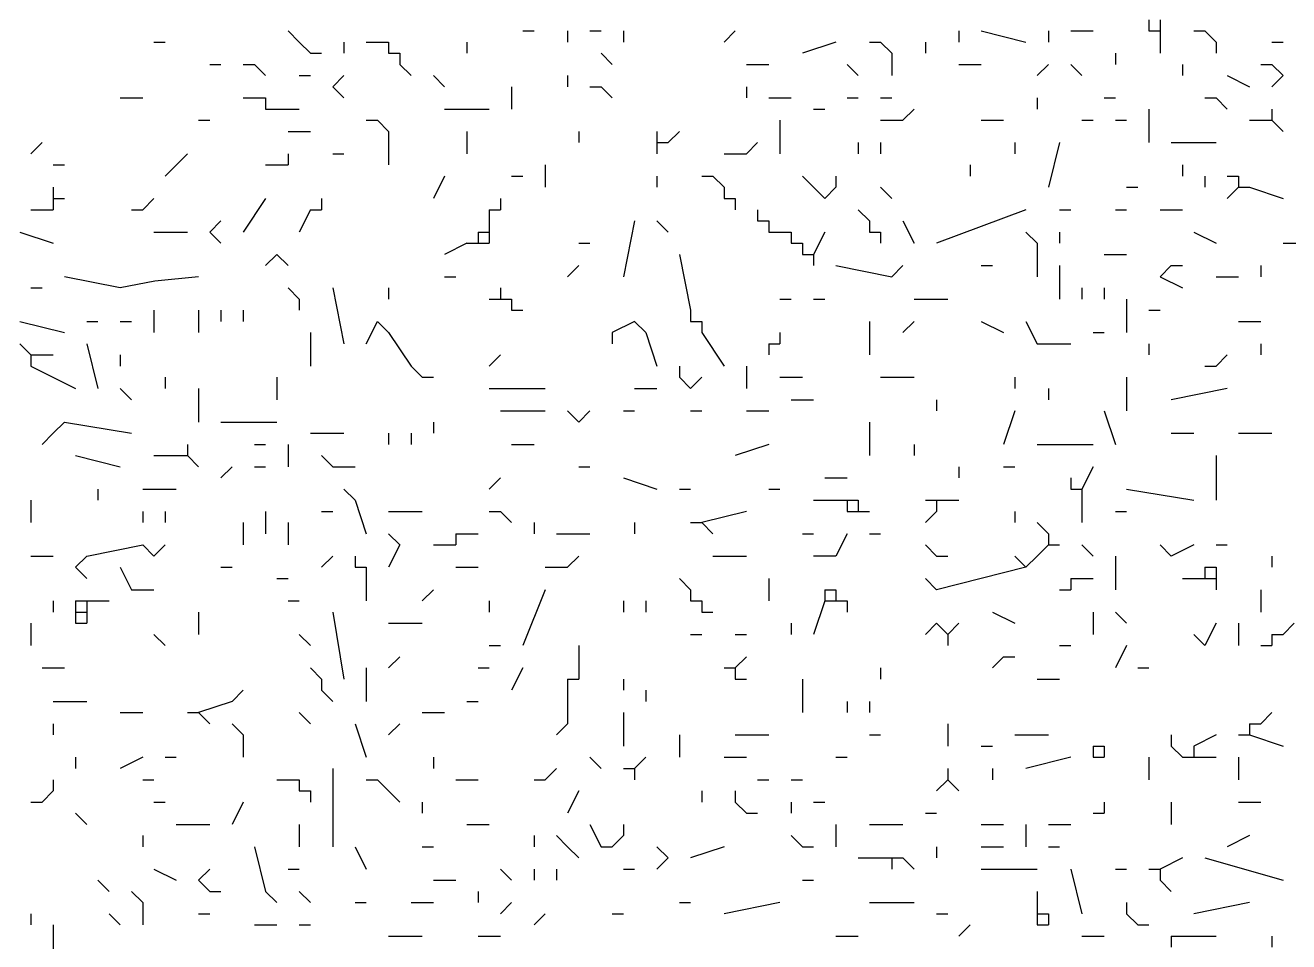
# Model space of a CAD drawing. Header units: inches. Extents: x 0 to 7.16, y 0 to 9.76.
# Drawn here: x 2.455 to 3.585, y 7.365 to 8.185 of the extents above; entities that cross this region are included whole.
import ezdxf

# ---------------------------------------------------------------- set-up
doc = ezdxf.new("R2010")
doc.units = ezdxf.units.IN
doc.header["$MEASUREMENT"] = 0

# ---------------------------------------------------------------- blocks, each defined once
blk = doc.blocks.new('drevoo')
at = {"linetype": 'Continuous'}
for points in [[(184.6102, -559.4201), (184.6102, -559.4301)], [(184.6202, -559.4201), (184.6202, -559.4301)], [(183.7202, -559.4401), (183.7302, -559.4401)], [(183.8402, -559.4301), (183.8502, -559.4401)], [(183.8502, -559.4401), (183.8602, -559.4501)], [(183.8902, -559.4401), (183.8902, -559.4501)], [(183.9102, -559.4401), (183.9202, -559.4401)], [(183.9202, -559.4401), (183.9302, -559.4401)], [(183.9302, -559.4401), (183.9302, -559.4501)], [(184.0002, -559.4401), (184.0002, -559.4501)], [(184.0502, -559.4301), (184.0602, -559.4301)], [(184.0902, -559.4301), (184.0902, -559.4401)], [(184.1102, -559.4301), (184.1202, -559.4301)], [(184.1402, -559.4301), (184.1402, -559.4401)], [(184.2402, -559.4301), (184.2302, -559.4401)], [(184.3302, -559.4401), (184.3002, -559.4501)], [(184.3602, -559.4401), (184.3702, -559.4401)], [(184.3702, -559.4401), (184.3802, -559.4501)], [(184.4102, -559.4401), (184.4102, -559.4501)], [(184.4402, -559.4301), (184.4402, -559.4401)], [(184.4602, -559.4301), (184.5002, -559.4401)], [(184.5202, -559.4301), (184.5202, -559.4401)], [(184.5402, -559.4301), (184.5602, -559.4301)], [(184.6102, -559.4301), (184.6202, -559.4301)], [(184.6202, -559.4301), (184.6202, -559.4401)], [(184.6202, -559.4401), (184.6202, -559.4501)], [(184.6502, -559.4301), (184.6602, -559.4301)], [(184.6602, -559.4301), (184.6702, -559.4401)], [(184.6702, -559.4401), (184.6702, -559.4501)], [(184.7202, -559.4401), (184.7302, -559.4401)], [(183.8602, -559.4501), (183.8702, -559.4501)], [(183.9302, -559.4501), (183.9402, -559.4501)], [(183.9402, -559.4501), (183.9402, -559.4601)], [(184.1202, -559.4501), (184.1302, -559.4601)], [(184.3802, -559.4501), (184.3802, -559.4701)], [(184.5802, -559.4501), (184.5802, -559.4601)], [(183.7702, -559.4601), (183.7802, -559.4601)], [(183.8002, -559.4601), (183.8102, -559.4601)], [(183.8102, -559.4601), (183.8202, -559.4701)], [(183.9402, -559.4601), (183.9502, -559.4701)], [(184.2502, -559.4601), (184.2702, -559.4601)], [(184.3402, -559.4601), (184.3502, -559.4701)], [(184.4402, -559.4601), (184.4602, -559.4601)], [(184.5202, -559.4601), (184.5102, -559.4701)], [(184.5402, -559.4601), (184.5502, -559.4701)], [(184.6402, -559.4601), (184.6402, -559.4701)], [(184.7102, -559.4601), (184.7202, -559.4601)], [(184.7202, -559.4601), (184.7302, -559.4701)], [(183.8502, -559.4701), (183.8602, -559.4701)], [(183.8902, -559.4701), (183.8802, -559.4801)], [(183.9702, -559.4701), (183.9802, -559.4801)], [(184.0902, -559.4701), (184.0902, -559.4801)], [(184.6802, -559.4701), (184.7002, -559.4801)], [(184.7302, -559.4701), (184.7202, -559.4801)], [(183.8802, -559.4801), (183.8902, -559.4901)], [(184.0402, -559.4801), (184.0402, -559.5001)], [(184.1102, -559.4801), (184.1202, -559.4801)], [(184.1202, -559.4801), (184.1302, -559.4901)], [(184.2502, -559.4801), (184.2502, -559.4901)], [(183.6902, -559.4901), (183.7102, -559.4901)], [(183.8002, -559.4901), (183.8102, -559.4901)], [(183.8102, -559.4901), (183.8202, -559.4901)], [(183.8202, -559.4901), (183.8202, -559.5001)], [(184.2702, -559.4901), (184.2902, -559.4901)], [(184.3402, -559.4901), (184.3502, -559.4901)], [(184.3702, -559.4901), (184.3802, -559.4901)], [(184.5102, -559.4901), (184.5102, -559.5001)], [(184.5702, -559.4901), (184.5802, -559.4901)], [(184.6602, -559.4901), (184.6702, -559.4901)], [(184.6702, -559.4901), (184.6802, -559.5001)], [(183.8202, -559.5001), (183.8302, -559.5001)], [(183.8302, -559.5001), (183.8502, -559.5001)], [(183.9802, -559.5001), (184.0202, -559.5001)], [(184.3102, -559.5001), (184.3202, -559.5001)], [(184.4002, -559.5001), (184.3902, -559.5101)], [(184.6102, -559.5001), (184.6102, -559.5301)], [(184.7202, -559.5001), (184.7202, -559.5101)], [(183.7602, -559.5101), (183.7702, -559.5101)], [(183.9102, -559.5101), (183.9202, -559.5101)], [(183.9202, -559.5101), (183.9302, -559.5201)], [(184.2802, -559.5101), (184.2802, -559.5401)], [(184.3702, -559.5101), (184.3902, -559.5101)], [(184.4602, -559.5101), (184.4802, -559.5101)], [(184.5502, -559.5101), (184.5602, -559.5101)], [(184.5802, -559.5101), (184.5902, -559.5101)], [(184.7002, -559.5101), (184.7102, -559.5101)], [(184.7102, -559.5101), (184.7202, -559.5101)], [(184.7202, -559.5101), (184.7302, -559.5201)], [(183.6202, -559.5301), (183.6102, -559.5401)], [(183.8402, -559.5201), (183.8602, -559.5201)], [(183.9302, -559.5201), (183.9302, -559.5501)], [(184.0002, -559.5201), (184.0002, -559.5401)], [(184.1002, -559.5201), (184.1002, -559.5301)], [(184.1702, -559.5201), (184.1702, -559.5301)], [(184.1702, -559.5301), (184.1702, -559.5401)], [(184.1702, -559.5301), (184.1802, -559.5301)], [(184.1902, -559.5201), (184.1802, -559.5301)], [(184.2602, -559.5301), (184.2502, -559.5401)], [(184.3502, -559.5301), (184.3502, -559.5401)], [(184.3702, -559.5301), (184.3702, -559.5401)], [(184.4902, -559.5301), (184.4902, -559.5401)], [(184.5302, -559.5301), (184.5202, -559.5701)], [(184.6302, -559.5301), (184.6702, -559.5301)], [(183.7502, -559.5401), (183.7302, -559.5601)], [(183.8402, -559.5401), (183.8402, -559.5501)], [(183.8802, -559.5401), (183.8902, -559.5401)], [(184.2302, -559.5401), (184.2502, -559.5401)], [(183.6302, -559.5501), (183.6402, -559.5501)], [(183.8202, -559.5501), (183.8302, -559.5501)], [(183.8302, -559.5501), (183.8402, -559.5501)], [(184.0702, -559.5501), (184.0702, -559.5701)], [(184.4502, -559.5501), (184.4502, -559.5601)], [(184.6402, -559.5501), (184.6402, -559.5601)], [(183.9802, -559.5601), (183.9702, -559.5801)], [(184.0402, -559.5601), (184.0502, -559.5601)], [(184.1702, -559.5601), (184.1702, -559.5701)], [(184.2102, -559.5601), (184.2202, -559.5601)], [(184.2202, -559.5601), (184.2302, -559.5701)], [(184.3002, -559.5601), (184.3102, -559.5701)], [(184.3302, -559.5601), (184.3302, -559.5701)], [(184.6602, -559.5601), (184.6602, -559.5701)], [(184.6802, -559.5601), (184.6902, -559.5601)], [(184.6902, -559.5601), (184.6902, -559.5701)], [(183.6302, -559.5701), (183.6302, -559.5801)], [(184.2302, -559.5701), (184.2302, -559.5801)], [(184.3102, -559.5701), (184.3202, -559.5801)], [(184.3302, -559.5701), (184.3202, -559.5801)], [(184.3702, -559.5701), (184.3802, -559.5801)], [(184.5902, -559.5701), (184.6002, -559.5701)], [(184.6902, -559.5701), (184.6802, -559.5801)], [(184.6902, -559.5701), (184.7002, -559.5701)], [(184.7002, -559.5701), (184.7302, -559.5801)], [(183.6302, -559.5801), (183.6302, -559.5901)], [(183.6302, -559.5801), (183.6402, -559.5801)], [(183.7202, -559.5801), (183.7102, -559.5901)], [(183.8202, -559.5801), (183.8002, -559.6101)], [(183.8702, -559.5801), (183.8702, -559.5901)], [(184.0302, -559.5801), (184.0302, -559.5901)], [(184.2302, -559.5801), (184.2402, -559.5801)], [(184.2402, -559.5801), (184.2402, -559.5901)], [(183.6102, -559.5901), (183.6202, -559.5901)], [(183.6202, -559.5901), (183.6302, -559.5901)], [(183.7002, -559.5901), (183.7102, -559.5901)], [(183.8602, -559.5901), (183.8502, -559.6101)], [(183.8602, -559.5901), (183.8702, -559.5901)], [(184.0202, -559.5901), (184.0202, -559.6001)], [(184.0202, -559.5901), (184.0302, -559.5901)], [(184.2602, -559.5901), (184.2602, -559.6001)], [(184.3502, -559.5901), (184.3602, -559.6001)], [(184.5002, -559.5901), (184.4202, -559.6201)], [(184.5302, -559.5901), (184.5402, -559.5901)], [(184.5802, -559.5901), (184.5902, -559.5901)], [(184.6202, -559.5901), (184.6402, -559.5901)], [(183.7802, -559.6001), (183.7702, -559.6101), (183.7802, -559.6201)], [(184.0202, -559.6001), (184.0202, -559.6101)], [(184.1502, -559.6001), (184.1402, -559.6501)], [(184.1702, -559.6001), (184.1802, -559.6101)], [(184.2602, -559.6001), (184.2702, -559.6001)], [(184.2702, -559.6001), (184.2702, -559.6101)], [(184.3602, -559.6001), (184.3602, -559.6101)], [(184.3902, -559.6001), (184.4002, -559.6201)], [(183.6002, -559.6101), (183.6302, -559.6201)], [(183.7202, -559.6101), (183.7502, -559.6101)], [(184.0002, -559.6201), (183.9802, -559.6301)], [(184.0002, -559.6201), (184.0102, -559.6201)], [(184.0102, -559.6101), (184.0102, -559.6201)], [(184.0102, -559.6101), (184.0202, -559.6101)], [(184.0102, -559.6201), (184.0202, -559.6201)], [(184.0202, -559.6101), (184.0202, -559.6201)], [(184.1002, -559.6201), (184.1102, -559.6201)], [(184.2702, -559.6101), (184.2802, -559.6101)], [(184.2802, -559.6101), (184.2902, -559.6101)], [(184.2902, -559.6101), (184.2902, -559.6201)], [(184.2902, -559.6201), (184.3002, -559.6201)], [(184.3002, -559.6201), (184.3002, -559.6301)], [(184.3202, -559.6101), (184.3102, -559.6301)], [(184.3602, -559.6101), (184.3702, -559.6101)], [(184.3702, -559.6101), (184.3702, -559.6201)], [(184.5002, -559.6101), (184.5102, -559.6201)], [(184.5102, -559.6201), (184.5102, -559.6501)], [(184.5302, -559.6101), (184.5302, -559.6201)], [(184.6502, -559.6101), (184.6702, -559.6201)], [(184.7302, -559.6201), (184.7502, -559.6201)], [(183.8202, -559.6401), (183.8302, -559.6301), (183.8402, -559.6401)], [(184.1902, -559.6301), (184.2002, -559.6801)], [(184.3002, -559.6301), (184.3102, -559.6301)], [(184.3102, -559.6301), (184.3102, -559.6401)], [(184.5702, -559.6301), (184.5902, -559.6301)], [(184.1002, -559.6401), (184.0902, -559.6501)], [(184.3302, -559.6401), (184.3802, -559.6501)], [(184.3902, -559.6401), (184.3802, -559.6501)], [(184.4602, -559.6401), (184.4702, -559.6401)], [(184.5302, -559.6401), (184.5302, -559.6701)], [(184.6302, -559.6401), (184.6202, -559.6501)], [(184.6302, -559.6401), (184.6402, -559.6401)], [(184.7102, -559.6401), (184.7102, -559.6501)], [(183.7602, -559.6501), (183.721, -559.654), (183.6902, -559.6601), (183.6402, -559.6501)], [(183.9802, -559.6501), (183.9902, -559.6501)], [(184.6202, -559.6501), (184.6402, -559.6601)], [(184.6702, -559.6501), (184.6902, -559.6501)], [(183.6102, -559.6601), (183.6202, -559.6601)], [(183.8402, -559.6601), (183.8502, -559.6701)], [(183.8802, -559.6601), (183.8902, -559.7101)], [(183.9302, -559.6601), (183.9302, -559.6701)], [(184.0302, -559.6601), (184.0302, -559.6701)], [(184.5502, -559.6601), (184.5502, -559.6701)], [(184.5702, -559.6601), (184.5702, -559.6701)], [(183.8502, -559.6701), (183.8502, -559.6801)], [(184.0202, -559.6701), (184.0302, -559.6701)], [(184.0302, -559.6701), (184.0402, -559.6701)], [(184.0402, -559.6701), (184.0402, -559.6801)], [(184.2802, -559.6701), (184.2902, -559.6701)], [(184.3102, -559.6701), (184.3202, -559.6701)], [(184.4002, -559.6701), (184.4302, -559.6701)], [(184.5902, -559.6701), (184.5902, -559.7001)], [(183.7202, -559.6801), (183.7202, -559.7001)], [(183.7602, -559.6801), (183.7602, -559.7001)], [(183.7802, -559.6801), (183.7802, -559.6901)], [(183.8002, -559.6801), (183.8002, -559.6901)], [(184.0402, -559.6801), (184.0502, -559.6801)], [(184.2002, -559.6801), (184.2002, -559.6901)], [(184.6102, -559.6801), (184.6202, -559.6801)], [(183.6002, -559.6901), (183.6402, -559.7001)], [(183.6602, -559.6901), (183.6702, -559.6901)], [(183.6902, -559.6901), (183.7002, -559.6901)], [(183.8602, -559.7001), (183.8602, -559.7301)], [(183.9102, -559.7101), (183.9202, -559.6901), (183.9302, -559.7001), (183.9502, -559.7301)], [(184.1502, -559.6901), (184.1302, -559.7001), (184.1302, -559.7101)], [(184.1502, -559.6901), (184.1602, -559.7001)], [(184.1602, -559.7001), (184.1702, -559.7301)], [(184.2002, -559.6901), (184.2102, -559.6901)], [(184.2102, -559.6901), (184.2102, -559.7001)], [(184.2102, -559.7001), (184.2302, -559.7301)], [(184.2802, -559.7001), (184.2802, -559.7101)], [(184.3602, -559.6901), (184.3602, -559.7201)], [(184.4002, -559.6901), (184.3902, -559.7001)], [(184.4602, -559.6901), (184.4802, -559.7001)], [(184.5002, -559.6901), (184.5102, -559.7101), (184.5402, -559.7101)], [(184.5602, -559.7001), (184.5702, -559.7001)], [(184.6902, -559.6901), (184.7102, -559.6901)], [(183.6002, -559.7101), (183.6102, -559.7201)], [(183.6602, -559.7101), (183.6702, -559.7501)], [(184.2702, -559.7101), (184.2702, -559.7201)], [(184.2702, -559.7101), (184.2802, -559.7101)], [(184.6102, -559.7101), (184.6102, -559.7201)], [(184.7102, -559.7101), (184.7102, -559.7201)], [(183.6102, -559.7201), (183.6102, -559.7301)], [(183.6102, -559.7201), (183.6202, -559.7201)], [(183.6202, -559.7201), (183.6302, -559.7201)], [(183.6902, -559.7201), (183.6902, -559.7301)], [(184.0302, -559.7201), (184.0202, -559.7301)], [(184.6802, -559.7201), (184.6702, -559.7301)], [(183.6102, -559.7301), (183.6502, -559.7501)], [(183.9502, -559.7301), (183.9602, -559.7401)], [(184.1902, -559.7301), (184.1902, -559.7401)], [(184.2502, -559.7301), (184.2502, -559.7501)], [(184.6602, -559.7301), (184.6702, -559.7301)], [(183.7302, -559.7401), (183.7302, -559.7501)], [(183.8302, -559.7401), (183.8302, -559.7601)], [(183.9602, -559.7401), (183.9702, -559.7401)], [(184.1902, -559.7401), (184.2002, -559.7501)], [(184.2102, -559.7401), (184.2002, -559.7501)], [(184.2802, -559.7401), (184.3002, -559.7401)], [(184.3702, -559.7401), (184.4002, -559.7401)], [(184.4902, -559.7401), (184.4902, -559.7501)], [(184.5902, -559.7401), (184.5902, -559.7701)], [(183.6902, -559.7501), (183.7002, -559.7601)], [(183.7602, -559.7501), (183.7602, -559.7801)], [(184.0202, -559.7501), (184.0702, -559.7501)], [(184.1502, -559.7501), (184.1702, -559.7501)], [(184.5202, -559.7501), (184.5202, -559.7601)], [(184.6802, -559.7501), (184.6302, -559.7601)], [(184.2902, -559.7601), (184.3102, -559.7601)], [(184.4202, -559.7601), (184.4202, -559.7701)], [(184.0302, -559.7701), (184.0702, -559.7701)], [(184.1102, -559.7701), (184.1002, -559.7801), (184.0902, -559.7701)], [(184.1402, -559.7701), (184.1502, -559.7701)], [(184.2002, -559.7701), (184.2102, -559.7701)], [(184.2502, -559.7701), (184.2702, -559.7701)], [(184.4902, -559.7701), (184.4802, -559.8001)], [(184.5702, -559.7701), (184.5802, -559.8001)], [(183.6302, -559.7901), (183.6202, -559.8001)], [(183.6402, -559.7801), (183.6302, -559.7901)], [(183.6402, -559.7801), (183.7002, -559.7901)], [(183.7802, -559.7801), (183.8302, -559.7801)], [(183.8602, -559.7901), (183.8902, -559.7901)], [(183.9302, -559.7901), (183.9302, -559.8001)], [(183.9502, -559.7901), (183.9502, -559.8001)], [(183.9702, -559.7801), (183.9702, -559.7901)], [(184.3602, -559.7801), (184.3602, -559.8101)], [(184.6302, -559.7901), (184.6502, -559.7901)], [(184.6902, -559.7901), (184.7202, -559.7901)], [(183.7502, -559.8001), (183.7502, -559.8101)], [(183.8102, -559.8001), (183.8202, -559.8001)], [(183.8402, -559.8001), (183.8402, -559.8201)], [(184.0402, -559.8001), (184.0602, -559.8001)], [(184.2702, -559.8001), (184.2402, -559.8101)], [(184.4002, -559.8001), (184.4002, -559.8101)], [(184.5102, -559.8001), (184.5602, -559.8001)], [(183.6502, -559.8101), (183.6902, -559.8201)], [(183.7202, -559.8101), (183.7402, -559.8101)], [(183.7402, -559.8101), (183.7502, -559.8101)], [(183.7502, -559.8101), (183.7602, -559.8201)], [(183.8702, -559.8101), (183.8802, -559.8201)], [(184.6702, -559.8101), (184.6702, -559.8501)], [(183.7902, -559.8201), (183.7802, -559.8301)], [(183.8102, -559.8201), (183.8202, -559.8201)], [(183.8802, -559.8201), (183.9002, -559.8201)], [(184.1002, -559.8201), (184.1102, -559.8201)], [(184.4402, -559.8201), (184.4402, -559.8301)], [(184.4802, -559.8201), (184.4902, -559.8201)], [(184.5602, -559.8201), (184.5502, -559.8401)], [(184.0302, -559.8301), (184.0202, -559.8401)], [(184.1402, -559.8301), (184.1702, -559.8401)], [(184.3202, -559.8301), (184.3402, -559.8301)], [(184.5402, -559.8301), (184.5402, -559.8401)], [(183.6702, -559.8401), (183.6702, -559.8501)], [(183.7102, -559.8401), (183.7402, -559.8401)], [(183.8902, -559.8401), (183.9002, -559.8501)], [(184.1902, -559.8401), (184.2002, -559.8401)], [(184.2702, -559.8401), (184.2802, -559.8401)], [(184.5402, -559.8401), (184.5502, -559.8401)], [(184.5502, -559.8401), (184.5502, -559.8501)], [(184.5902, -559.8401), (184.6502, -559.8501)], [(183.6102, -559.8501), (183.6102, -559.8701)], [(183.9002, -559.8501), (183.9102, -559.8801)], [(184.3102, -559.8501), (184.3302, -559.8501)], [(184.3302, -559.8501), (184.3402, -559.8501)], [(184.3402, -559.8501), (184.3402, -559.8601)], [(184.3402, -559.8501), (184.3502, -559.8501)], [(184.3502, -559.8501), (184.3502, -559.8601)], [(184.4102, -559.8501), (184.4202, -559.8501)], [(184.4202, -559.8501), (184.4202, -559.8601)], [(184.4202, -559.8501), (184.4302, -559.8501)], [(184.4302, -559.8501), (184.4402, -559.8501)], [(184.5502, -559.8501), (184.5502, -559.8701)], [(183.7102, -559.8601), (183.7102, -559.8701)], [(183.7302, -559.8601), (183.7302, -559.8701)], [(183.8202, -559.8601), (183.8202, -559.8801)], [(183.8702, -559.8601), (183.8802, -559.8601)], [(183.9302, -559.8601), (183.9602, -559.8601)], [(184.0202, -559.8601), (184.0302, -559.8601)], [(184.0302, -559.8601), (184.0402, -559.8701)], [(184.2502, -559.8601), (184.2102, -559.8701)], [(184.3402, -559.8601), (184.3502, -559.8601)], [(184.3502, -559.8601), (184.3602, -559.8601)], [(184.4202, -559.8601), (184.4102, -559.8701)], [(184.4902, -559.8601), (184.4902, -559.8701)], [(184.5802, -559.8601), (184.5902, -559.8601)], [(183.8002, -559.8701), (183.8002, -559.8901)], [(183.8402, -559.8701), (183.8402, -559.8901)], [(183.9302, -559.8801), (183.9402, -559.8901)], [(183.9902, -559.8801), (183.9902, -559.8901)], [(183.9902, -559.8801), (184.0002, -559.8801)], [(184.0002, -559.8801), (184.0102, -559.8801)], [(184.0602, -559.8701), (184.0602, -559.8801)], [(184.0802, -559.8801), (184.1102, -559.8801)], [(184.1502, -559.8701), (184.1502, -559.8801)], [(184.2002, -559.8701), (184.2102, -559.8701)], [(184.2102, -559.8701), (184.2202, -559.8801)], [(184.3002, -559.8801), (184.3102, -559.8801)], [(184.3402, -559.8801), (184.3302, -559.9001), (184.3102, -559.9001)], [(184.3602, -559.8801), (184.3702, -559.8801)], [(184.5102, -559.8701), (184.5202, -559.8801)], [(184.5202, -559.8801), (184.5202, -559.8901)], [(183.6602, -559.9001), (183.7102, -559.8901), (183.7202, -559.9001)], [(183.7302, -559.8901), (183.7202, -559.9001)], [(183.9402, -559.8901), (183.9302, -559.9101)], [(183.9702, -559.8901), (183.9802, -559.8901)], [(183.9802, -559.8901), (183.9902, -559.8901)], [(184.4102, -559.8901), (184.4202, -559.9001)], [(184.5202, -559.8901), (184.5102, -559.9001)], [(184.5202, -559.8901), (184.5302, -559.8901)], [(184.5502, -559.8901), (184.5602, -559.9001)], [(184.6202, -559.8901), (184.6302, -559.9001)], [(184.6502, -559.8901), (184.6302, -559.9001)], [(184.6702, -559.8901), (184.6802, -559.8901)], [(183.6102, -559.9001), (183.6302, -559.9001)], [(183.6602, -559.9001), (183.6502, -559.9101)], [(183.8802, -559.9001), (183.8702, -559.9101)], [(183.9002, -559.9001), (183.9002, -559.9101)], [(184.1002, -559.9001), (184.0902, -559.9101)], [(184.2202, -559.9001), (184.2502, -559.9001)], [(184.4202, -559.9001), (184.4302, -559.9001)], [(184.4902, -559.9001), (184.5002, -559.9101)], [(184.5102, -559.9001), (184.5002, -559.9101)], [(184.5802, -559.9001), (184.5802, -559.9301)], [(184.7202, -559.9001), (184.7202, -559.9101)], [(183.6502, -559.9101), (183.6602, -559.9201)], [(183.6902, -559.9101), (183.7002, -559.9301), (183.7202, -559.9301)], [(183.7802, -559.9101), (183.7902, -559.9101)], [(183.9002, -559.9101), (183.9102, -559.9101)], [(183.9102, -559.9101), (183.9102, -559.9201)], [(183.9902, -559.9101), (184.0102, -559.9101)], [(184.0702, -559.9101), (184.0902, -559.9101)], [(184.5002, -559.9101), (184.4202, -559.9301), (184.4102, -559.9201)], [(184.6602, -559.9101), (184.6602, -559.9201)], [(184.6602, -559.9101), (184.6702, -559.9101)], [(184.6702, -559.9101), (184.6702, -559.9201)], [(183.8302, -559.9201), (183.8402, -559.9201)], [(183.9102, -559.9201), (183.9102, -559.9401)], [(184.1902, -559.9201), (184.2002, -559.9301)], [(184.2702, -559.9201), (184.2702, -559.9401)], [(184.5402, -559.9201), (184.5402, -559.9301)], [(184.5402, -559.9201), (184.5502, -559.9201)], [(184.5502, -559.9201), (184.5602, -559.9201)], [(184.6402, -559.9201), (184.6502, -559.9201)], [(184.6502, -559.9201), (184.6602, -559.9201)], [(184.6602, -559.9201), (184.6702, -559.9201)], [(184.6702, -559.9201), (184.6702, -559.9301)], [(183.9702, -559.9301), (183.9602, -559.9401)], [(184.0702, -559.9301), (184.0502, -559.9801)], [(184.2002, -559.9301), (184.2002, -559.9401)], [(184.3202, -559.9301), (184.3202, -559.9401)], [(184.3202, -559.9301), (184.3302, -559.9301)], [(184.3302, -559.9301), (184.3302, -559.9401)], [(184.5302, -559.9301), (184.5402, -559.9301)], [(184.7102, -559.9301), (184.7102, -559.9501)], [(183.6302, -559.9401), (183.6302, -559.9501)], [(183.6502, -559.9401), (183.6502, -559.9501)], [(183.6502, -559.9401), (183.6602, -559.9401)], [(183.6602, -559.9401), (183.6602, -559.9501)], [(183.6602, -559.9401), (183.6702, -559.9401)], [(183.6702, -559.9401), (183.6802, -559.9401)], [(183.8402, -559.9401), (183.8502, -559.9401)], [(184.0202, -559.9401), (184.0202, -559.9501)], [(184.1402, -559.9401), (184.1402, -559.9501)], [(184.1602, -559.9401), (184.1602, -559.9501)], [(184.2002, -559.9401), (184.2102, -559.9401)], [(184.2102, -559.9401), (184.2102, -559.9501)], [(184.3202, -559.9401), (184.3102, -559.9701)], [(184.3202, -559.9401), (184.3302, -559.9401)], [(184.3302, -559.9401), (184.3402, -559.9401)], [(184.3402, -559.9401), (184.3402, -559.9501)], [(183.6102, -559.9601), (183.6102, -559.9801)], [(183.6502, -559.9501), (183.6502, -559.9601)], [(183.6502, -559.9501), (183.6602, -559.9501)], [(183.6502, -559.9601), (183.6602, -559.9601)], [(183.6602, -559.9501), (183.6602, -559.9601)], [(183.7602, -559.9501), (183.7602, -559.9701)], [(183.8802, -559.9501), (183.8902, -560.0101)], [(183.9302, -559.9601), (183.9602, -559.9601)], [(184.2102, -559.9501), (184.2202, -559.9501)], [(184.2902, -559.9601), (184.2902, -559.9701)], [(184.4202, -559.9601), (184.4102, -559.9701)], [(184.4202, -559.9601), (184.4302, -559.9701)], [(184.4402, -559.9601), (184.4302, -559.9701)], [(184.4702, -559.9501), (184.4902, -559.9601)], [(184.5602, -559.9501), (184.5602, -559.9701)], [(184.5802, -559.9501), (184.5902, -559.9601)], [(184.6702, -559.9601), (184.6602, -559.9801)], [(184.6902, -559.9601), (184.6902, -559.9801)], [(184.7402, -559.9601), (184.7302, -559.9701)], [(183.7202, -559.9701), (183.7302, -559.9801)], [(183.8502, -559.9701), (183.8602, -559.9801)], [(184.2002, -559.9701), (184.2102, -559.9701)], [(184.2402, -559.9701), (184.2502, -559.9701)], [(184.4302, -559.9701), (184.4302, -559.9801)], [(184.6502, -559.9701), (184.6602, -559.9801)], [(184.7202, -559.9701), (184.7202, -559.9801)], [(184.7202, -559.9701), (184.7302, -559.9701)], [(184.0202, -559.9801), (184.0302, -559.9801)], [(184.1002, -559.9801), (184.1002, -560.0001)], [(184.5302, -559.9801), (184.5402, -559.9801)], [(184.5902, -559.9801), (184.5802, -560.0001)], [(184.7102, -559.9801), (184.7202, -559.9801)], [(183.9402, -559.9901), (183.9302, -560.0001)], [(184.2502, -559.9901), (184.2402, -560.0001)], [(184.4802, -559.9901), (184.4702, -560.0001)], [(184.4802, -559.9901), (184.4902, -559.9901)], [(183.6202, -560.0001), (183.6402, -560.0001)], [(183.8602, -560.0001), (183.8702, -560.0101)], [(183.9102, -560.0001), (183.9102, -560.0301)], [(184.0102, -560.0001), (184.0202, -560.0001)], [(184.0502, -560.0001), (184.0402, -560.0201)], [(184.1002, -560.0001), (184.1002, -560.0101)], [(184.2302, -560.0001), (184.2402, -560.0001)], [(184.2402, -560.0001), (184.2402, -560.0101)], [(184.3702, -560.0001), (184.3702, -560.0101)], [(184.6002, -560.0001), (184.6102, -560.0001)], [(183.8702, -560.0101), (183.8702, -560.0201)], [(184.0902, -560.0101), (184.0902, -560.0201)], [(184.0902, -560.0101), (184.1002, -560.0101)], [(184.1402, -560.0101), (184.1402, -560.0201)], [(184.2402, -560.0101), (184.2502, -560.0101)], [(184.3002, -560.0101), (184.3002, -560.0401)], [(184.5102, -560.0101), (184.5302, -560.0101)], [(183.8002, -560.0201), (183.7902, -560.0301)], [(183.8702, -560.0201), (183.8802, -560.0301)], [(184.0902, -560.0201), (184.0902, -560.0501)], [(184.1602, -560.0201), (184.1602, -560.0301)], [(183.6302, -560.0301), (183.6602, -560.0301)], [(183.7902, -560.0301), (183.7602, -560.0401)], [(184.0002, -560.0301), (184.0102, -560.0301)], [(184.3402, -560.0301), (184.3402, -560.0401)], [(184.3602, -560.0301), (184.3602, -560.0401)], [(183.6302, -560.0501), (183.6302, -560.0601)], [(183.6902, -560.0401), (183.7102, -560.0401)], [(183.7502, -560.0401), (183.7602, -560.0401)], [(183.7602, -560.0401), (183.7702, -560.0501)], [(183.7902, -560.0501), (183.8002, -560.0601)], [(183.8502, -560.0401), (183.8602, -560.0501)], [(183.9002, -560.0501), (183.9102, -560.0801)], [(183.9402, -560.0501), (183.9302, -560.0601)], [(183.9602, -560.0401), (183.9802, -560.0401)], [(184.0902, -560.0501), (184.0802, -560.0601)], [(184.1402, -560.0401), (184.1402, -560.0701)], [(184.4302, -560.0501), (184.4302, -560.0701)], [(184.7002, -560.0501), (184.7002, -560.0601)], [(184.7002, -560.0501), (184.7102, -560.0501)], [(184.7202, -560.0401), (184.7102, -560.0501)], [(183.8002, -560.0601), (183.8002, -560.0801)], [(184.1902, -560.0601), (184.1902, -560.0801)], [(184.2402, -560.0601), (184.2702, -560.0601)], [(184.3602, -560.0601), (184.3702, -560.0601)], [(184.4902, -560.0601), (184.5202, -560.0601)], [(184.6302, -560.0601), (184.6302, -560.0701)], [(184.6702, -560.0601), (184.6502, -560.0701)], [(184.6902, -560.0601), (184.7002, -560.0601)], [(184.7002, -560.0601), (184.7302, -560.0701)], [(184.4602, -560.0701), (184.4702, -560.0701)], [(184.5602, -560.0701), (184.5602, -560.0801)], [(184.5602, -560.0701), (184.5702, -560.0701)], [(184.5702, -560.0701), (184.5702, -560.0801)], [(184.6302, -560.0701), (184.6402, -560.0801)], [(184.6502, -560.0701), (184.6502, -560.0801)], [(183.6502, -560.0801), (183.6502, -560.0901)], [(183.7102, -560.0801), (183.6902, -560.0901)], [(183.7302, -560.0801), (183.7402, -560.0801)], [(183.9702, -560.0801), (183.9702, -560.0901)], [(184.1102, -560.0801), (184.1202, -560.0901)], [(184.1602, -560.0801), (184.1502, -560.0901)], [(184.2302, -560.0801), (184.2502, -560.0801)], [(184.3302, -560.0801), (184.3402, -560.0801)], [(184.5402, -560.0801), (184.5002, -560.0901)], [(184.5602, -560.0801), (184.5702, -560.0801)], [(184.6102, -560.0801), (184.6102, -560.1001)], [(184.6402, -560.0801), (184.6502, -560.0801)], [(184.6502, -560.0801), (184.6602, -560.0801)], [(184.6602, -560.0801), (184.6702, -560.0801)], [(184.6902, -560.0801), (184.6902, -560.1001)], [(183.8802, -560.0901), (183.8802, -560.1601)], [(184.0802, -560.0901), (184.0702, -560.1001)], [(184.1402, -560.0901), (184.1502, -560.0901)], [(184.1502, -560.0901), (184.1502, -560.1001)], [(184.4302, -560.0901), (184.4302, -560.1001)], [(184.4702, -560.0901), (184.4702, -560.1001)], [(183.6302, -560.1001), (183.6302, -560.1101)], [(183.7102, -560.1001), (183.7202, -560.1001)], [(183.8302, -560.1001), (183.8402, -560.1001)], [(183.8402, -560.1001), (183.8502, -560.1001)], [(183.8502, -560.1001), (183.8502, -560.1101)], [(183.9102, -560.1001), (183.9202, -560.1001)], [(183.9202, -560.1001), (183.9302, -560.1101)], [(183.9902, -560.1001), (184.0102, -560.1001)], [(184.0602, -560.1001), (184.0702, -560.1001)], [(184.2602, -560.1001), (184.2702, -560.1001)], [(184.2902, -560.1001), (184.3002, -560.1001)], [(184.4302, -560.1001), (184.4202, -560.1101)], [(184.4302, -560.1001), (184.4402, -560.1101)], [(183.6302, -560.1101), (183.6202, -560.1201)], [(183.8502, -560.1101), (183.8602, -560.1101)], [(183.8602, -560.1101), (183.8602, -560.1201)], [(183.9302, -560.1101), (183.9402, -560.1201)], [(184.1002, -560.1101), (184.0902, -560.1301)], [(184.2102, -560.1101), (184.2102, -560.1201)], [(184.2402, -560.1101), (184.2402, -560.1201)], [(183.6102, -560.1201), (183.6202, -560.1201)], [(183.7202, -560.1201), (183.7302, -560.1201)], [(183.8002, -560.1201), (183.7902, -560.1401)], [(183.9602, -560.1201), (183.9602, -560.1301)], [(184.2402, -560.1201), (184.2502, -560.1301)], [(184.2902, -560.1201), (184.2902, -560.1301)], [(184.3102, -560.1201), (184.3202, -560.1201)], [(184.5702, -560.1201), (184.5702, -560.1301)], [(184.6302, -560.1201), (184.6302, -560.1401)], [(184.6902, -560.1201), (184.7102, -560.1201)], [(183.6502, -560.1301), (183.6602, -560.1401)], [(183.7402, -560.1401), (183.7702, -560.1401)], [(183.8502, -560.1401), (183.8502, -560.1601)], [(184.0002, -560.1401), (184.0202, -560.1401)], [(184.1102, -560.1401), (184.1202, -560.1601), (184.1302, -560.1601)], [(184.1402, -560.1401), (184.1402, -560.1501)], [(184.2502, -560.1301), (184.2602, -560.1301)], [(184.3302, -560.1401), (184.3302, -560.1601)], [(184.3602, -560.1401), (184.3902, -560.1401)], [(184.4102, -560.1301), (184.4202, -560.1301)], [(184.4602, -560.1401), (184.4802, -560.1401)], [(184.5002, -560.1401), (184.5002, -560.1601)], [(184.5202, -560.1401), (184.5402, -560.1401)], [(184.5602, -560.1301), (184.5702, -560.1301)], [(183.7102, -560.1501), (183.7102, -560.1601)], [(184.0602, -560.1501), (184.0602, -560.1601)], [(184.0802, -560.1501), (184.0902, -560.1601)], [(184.1402, -560.1501), (184.1302, -560.1601)], [(184.2902, -560.1501), (184.3002, -560.1601)], [(184.7002, -560.1501), (184.6802, -560.1601)], [(183.8102, -560.1601), (183.8202, -560.2001)], [(183.9002, -560.1601), (183.9102, -560.1801)], [(183.9602, -560.1601), (183.9702, -560.1601)], [(184.0902, -560.1601), (184.1002, -560.1701)], [(184.1702, -560.1601), (184.1802, -560.1701), (184.1702, -560.1801)], [(184.2302, -560.1601), (184.2002, -560.1701)], [(184.3002, -560.1601), (184.3102, -560.1601)], [(184.4202, -560.1601), (184.4202, -560.1701)], [(184.4602, -560.1601), (184.4802, -560.1601)], [(184.5202, -560.1601), (184.5302, -560.1601)], [(184.3502, -560.1701), (184.3702, -560.1701)], [(184.3702, -560.1701), (184.3802, -560.1701)], [(184.3802, -560.1701), (184.3802, -560.1801)], [(184.3802, -560.1701), (184.3902, -560.1701)], [(184.3902, -560.1701), (184.4002, -560.1801)], [(184.6402, -560.1701), (184.6202, -560.1801)], [(184.6602, -560.1701), (184.7302, -560.1901)], [(183.7202, -560.1801), (183.7402, -560.1901)], [(183.7702, -560.1801), (183.7602, -560.1901), (183.7702, -560.2001), (183.7802, -560.2001)], [(183.8402, -560.1801), (183.8502, -560.1801)], [(184.0302, -560.1801), (184.0402, -560.1901)], [(184.0602, -560.1801), (184.0602, -560.1901)], [(184.0802, -560.1801), (184.0802, -560.1901)], [(184.1402, -560.1801), (184.1502, -560.1801)], [(184.4602, -560.1801), (184.5102, -560.1801)], [(184.5402, -560.1801), (184.5502, -560.2201)], [(184.5802, -560.1801), (184.5902, -560.1801)], [(184.6102, -560.1801), (184.6202, -560.1801)], [(184.6202, -560.1801), (184.6202, -560.1901)], [(183.6702, -560.1901), (183.6802, -560.2001)], [(183.9702, -560.1901), (183.9902, -560.1901)], [(184.3002, -560.1901), (184.3102, -560.1901)], [(184.6202, -560.1901), (184.6302, -560.2001)], [(183.7002, -560.2001), (183.7102, -560.2101)], [(183.8202, -560.2001), (183.8302, -560.2101)], [(183.8502, -560.2001), (183.8602, -560.2101)], [(184.0102, -560.2001), (184.0102, -560.2101)], [(184.5102, -560.2001), (184.5102, -560.2101)], [(183.7102, -560.2101), (183.7102, -560.2301)], [(183.9002, -560.2101), (183.9102, -560.2101)], [(183.9502, -560.2101), (183.9702, -560.2101)], [(184.0402, -560.2101), (184.0302, -560.2201)], [(184.1902, -560.2101), (184.2002, -560.2101)], [(184.2802, -560.2101), (184.2302, -560.2201)], [(184.3602, -560.2101), (184.4002, -560.2101)], [(184.5102, -560.2101), (184.5102, -560.2201)], [(184.5902, -560.2101), (184.5902, -560.2201)], [(184.7002, -560.2101), (184.6502, -560.2201)], [(183.6102, -560.2201), (183.6102, -560.2301)], [(183.6302, -560.2301), (183.6302, -560.2601)], [(183.6802, -560.2201), (183.6902, -560.2301)], [(183.7602, -560.2201), (183.7702, -560.2201)], [(183.8102, -560.2301), (183.8302, -560.2301)], [(183.8502, -560.2301), (183.8602, -560.2301)], [(184.0702, -560.2201), (184.0602, -560.2301)], [(184.1302, -560.2201), (184.1402, -560.2201)], [(184.4202, -560.2201), (184.4302, -560.2201)], [(184.4502, -560.2301), (184.4402, -560.2401)], [(184.5102, -560.2201), (184.5102, -560.2301)], [(184.5102, -560.2201), (184.5202, -560.2201)], [(184.5102, -560.2301), (184.5202, -560.2301)], [(184.5202, -560.2201), (184.5202, -560.2301)], [(184.5902, -560.2201), (184.6002, -560.2301)], [(184.6002, -560.2301), (184.6102, -560.2301)], [(183.9302, -560.2401), (183.9602, -560.2401)], [(184.0102, -560.2401), (184.0302, -560.2401)], [(184.3302, -560.2401), (184.3502, -560.2401)], [(184.5502, -560.2401), (184.5702, -560.2401)], [(184.6302, -560.2401), (184.6302, -560.2501)], [(184.6302, -560.2401), (184.6402, -560.2401)], [(184.6402, -560.2401), (184.6702, -560.2401)], [(184.7202, -560.2401), (184.7202, -560.2501)]]:
    blk.add_lwpolyline(points, dxfattribs=at)
blk = doc.blocks.new('A$C347C32FF')
at = {"color": 1, "linetype": 'Continuous'}
blk.add_blockref('drevoo', (-181.1502, 567.6101), dxfattribs=at)

msp = doc.modelspace()

# ---------------------------------------------------------------- block references
msp.add_blockref('A$C347C32FF', (0, 0))

doc.saveas('drawing.dxf')
